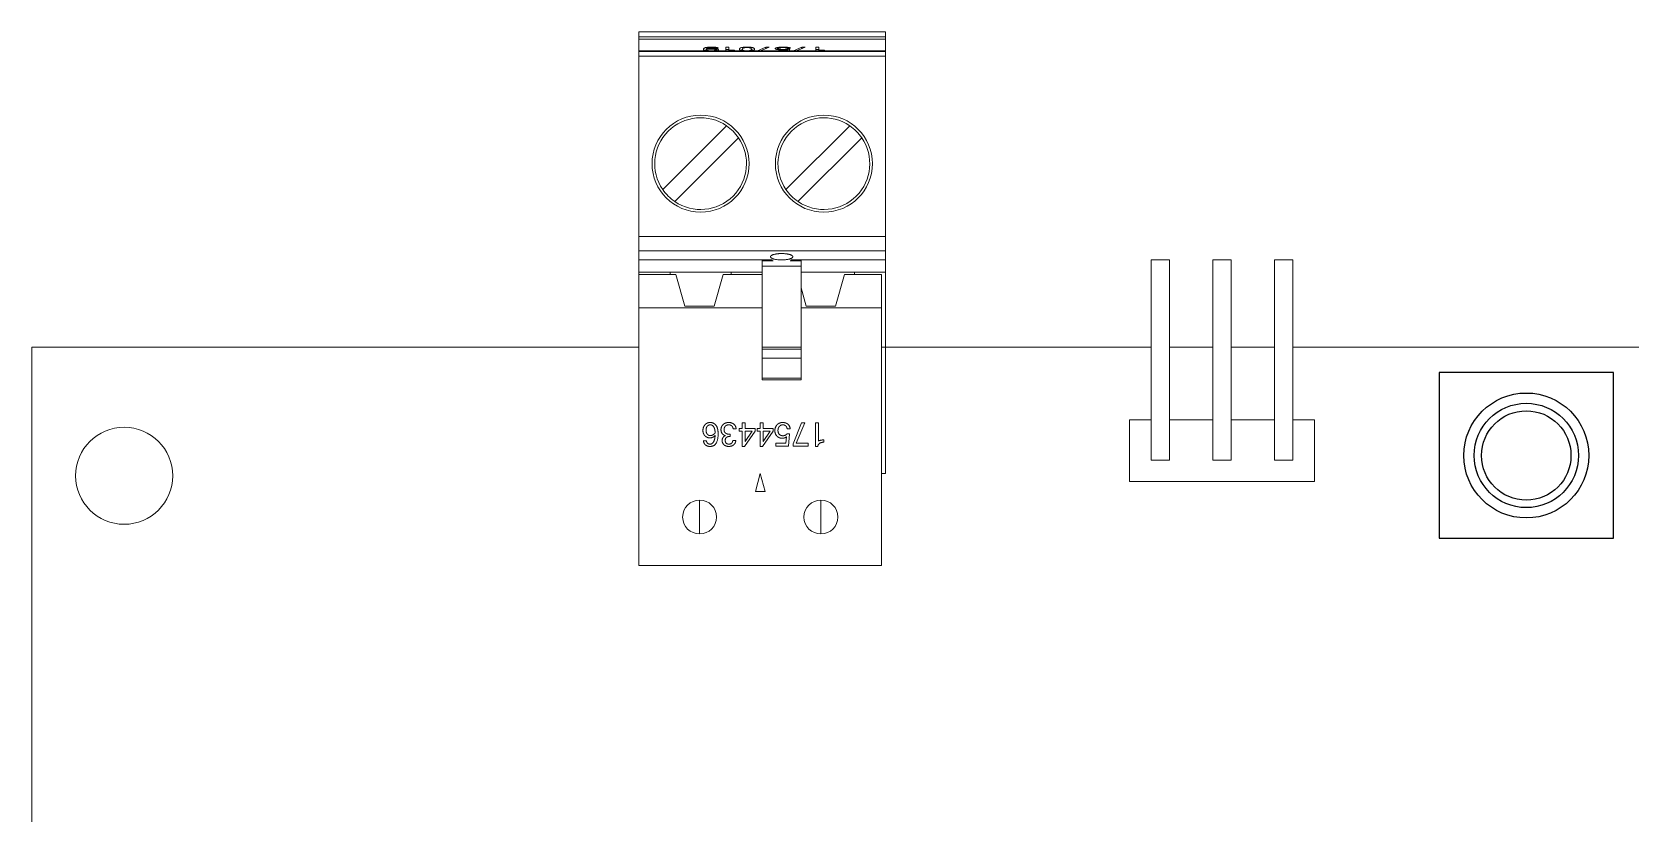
# Model space of a CAD drawing. Header units: millimetres. Extents: x -118 to 1430, y 370 to 641.
# Drawn here: x -71.5 to -5.6, y 534.4 to 566.6 of the extents above; entities that cross this region are included whole.
import ezdxf

# ---------------------------------------------------------------- set-up
doc = ezdxf.new("R2010")
doc.units = ezdxf.units.MM
doc.layers.add('TANGENT EDGES', color=7, linetype='Continuous', lineweight=0)
doc.layers.add('VISIBLE', color=7, linetype='Continuous', lineweight=0)

msp = doc.modelspace()

# ---------------------------------------------------------------- linework, layer by layer
msp.add_lwpolyline([(-13.481, 552.523), (-13.481, 545.692), (-6.297, 545.692), (-6.297, 552.523)], close=True)
for radius in [2.576, 2.151, 1.842]:
    msp.add_circle((-9.889, 549.107), radius)
at = {"layer": 'TANGENT EDGES'}
for p, q in [((-46.455, 566.37), (-36.295, 566.37)), ((-46.455, 565.766), (-36.295, 565.766)), ((-43.621, 565.804), (-43.621, 565.79)), ((-43.462, 565.944), (-43.462, 565.927)), ((-43.458, 565.883), (-43.458, 565.866)), ((-43.349, 565.8), (-43.349, 565.79)), ((-43.281, 565.934), (-43.281, 565.903)), ((-43.257, 565.868), (-43.257, 565.79)), ((-42.143, 565.805), (-42.143, 565.79)), ((-42.006, 565.944), (-42.006, 565.927)), ((-41.869, 565.805), (-41.869, 565.79)), ((-40.751, 565.927), (-40.751, 565.846)), ((-40.657, 565.859), (-40.657, 565.835)), ((-40.515, 565.944), (-40.515, 565.927)), ((-40.512, 565.849), (-40.512, 565.831)), ((-40.308, 565.932), (-40.308, 565.898)), ((-36.295, 565.566), (-46.455, 565.566)), ((-46.455, 558.14), (-36.295, 558.14)), ((-41.375, 557.138), (-40.927, 557.138)), ((-40.223, 557.138), (-39.775, 557.138)), ((-41.375, 553.115), (-39.775, 553.115)), ((-41.375, 552.294), (-39.775, 552.294)), ((-43.955, 547.27), (-43.955, 545.87)), ((-38.955, 545.87), (-38.955, 547.27))]:
    msp.add_line(p, q, dxfattribs=at)
for centre, start, end in [((-43.955, 546.57), 90, 270), ((-43.955, 546.57), 270, 90), ((-38.955, 546.57), 90, 270), ((-38.955, 546.57), 270, 90)]:
    msp.add_arc(centre, 0.7, start, end, dxfattribs=at)
at = {"layer": 'VISIBLE'}
for p, q in [((-46.455, 566.37), (-46.455, 566.57)), ((-46.455, 566.57), (-36.295, 566.57)), ((-46.455, 566.27), (-46.455, 566.37)), ((-36.295, 566.37), (-36.295, 566.57)), ((-36.295, 566.27), (-36.295, 566.37)), ((-46.455, 566.27), (-46.455, 565.79)), ((-46.455, 566.27), (-36.295, 566.27)), ((-36.295, 565.79), (-46.455, 565.79)), ((-46.455, 565.766), (-46.455, 565.79)), ((-46.455, 565.766), (-46.455, 565.566)), ((-43.7, 565.79), (-43.714, 565.793)), ((-43.677, 565.848), (-43.677, 565.79)), ((-43.676, 565.865), (-43.676, 565.849)), ((-43.191, 565.903), (-43.317, 565.903)), ((-43.302, 565.828), (-43.302, 565.79)), ((-42.877, 565.79), (-42.877, 565.941)), ((-42.877, 565.941), (-42.754, 565.941)), ((-42.754, 565.843), (-42.877, 565.843)), ((-42.754, 565.941), (-42.754, 565.811)), ((-42.754, 565.811), (-42.754, 565.79)), ((-42.525, 565.819), (-42.525, 565.803)), ((-42.19, 565.858), (-42.19, 565.79)), ((-41.822, 565.858), (-41.822, 565.79)), ((-41.575, 565.79), (-41.228, 565.941)), ((-41.575, 565.79), (-41.575, 565.79)), ((-41.091, 565.941), (-41.447, 565.795)), ((-41.447, 565.795), (-41.447, 565.79)), ((-41.447, 565.795), (-40.957, 565.795)), ((-41.228, 565.941), (-41.228, 565.885)), ((-41.228, 565.941), (-41.091, 565.941)), ((-40.957, 565.795), (-40.957, 565.79)), ((-40.794, 565.79), (-40.794, 565.795)), ((-40.794, 565.795), (-40.388, 565.795)), ((-40.713, 565.887), (-40.713, 565.84)), ((-40.388, 565.795), (-40.367, 565.841)), ((-40.388, 565.795), (-40.388, 565.79)), ((-40.367, 565.841), (-40.367, 565.79)), ((-40.339, 565.863), (-40.339, 565.79)), ((-40.339, 565.863), (-40.242, 565.863)), ((-40.208, 565.898), (-40.335, 565.898)), ((-40.242, 565.863), (-40.276, 565.79)), ((-40.092, 565.79), (-39.745, 565.941)), ((-40.092, 565.79), (-40.092, 565.79)), ((-39.607, 565.941), (-39.963, 565.795)), ((-39.963, 565.795), (-39.474, 565.795)), ((-39.963, 565.795), (-39.963, 565.79)), ((-39.745, 565.941), (-39.745, 565.885)), ((-39.745, 565.941), (-39.607, 565.941)), ((-39.474, 565.795), (-39.474, 565.79)), ((-39.168, 565.941), (-39.046, 565.941)), ((-39.168, 565.79), (-39.168, 565.941)), ((-39.046, 565.843), (-39.168, 565.843)), ((-39.046, 565.941), (-39.046, 565.811)), ((-39.046, 565.811), (-39.046, 565.79)), ((-38.816, 565.819), (-38.816, 565.803)), ((-36.295, 566.27), (-36.295, 565.79)), ((-36.295, 565.766), (-36.295, 565.79)), ((-36.295, 565.766), (-36.295, 565.566)), ((-46.455, 565.566), (-46.455, 558.14)), ((-36.295, 565.566), (-36.295, 558.14)), ((-42.848, 562.702), (-45.477, 560.073)), ((-40.397, 560.073), (-37.768, 562.702)), ((-44.982, 559.578), (-42.353, 562.207)), ((-37.273, 562.207), (-39.902, 559.578)), ((-46.455, 557.54), (-46.455, 558.14)), ((-36.295, 557.54), (-36.295, 558.14)), ((-46.455, 557.54), (-46.455, 557.17)), ((-36.295, 557.54), (-46.455, 557.54)), ((-40.957, 557.17), (-46.455, 557.17)), ((-46.455, 557.17), (-46.455, 556.67)), ((-41.375, 557.17), (-41.375, 557.138)), ((-36.295, 557.17), (-40.194, 557.17)), ((-39.775, 557.17), (-39.775, 557.138)), ((-36.295, 557.17), (-36.295, 557.54)), ((-36.295, 556.67), (-36.295, 557.17)), ((-25.35, 557.171), (-24.588, 557.171)), ((-25.35, 557.171), (-25.35, 548.919)), ((-24.588, 548.919), (-24.588, 557.171)), ((-22.81, 557.171), (-22.048, 557.171)), ((-22.81, 557.171), (-22.81, 548.919)), ((-22.048, 548.919), (-22.048, 557.171)), ((-20.27, 557.171), (-20.27, 548.919)), ((-20.27, 557.171), (-19.508, 557.171)), ((-19.508, 548.919), (-19.508, 557.171)), ((-46.455, 556.67), (-46.455, 556.57)), ((-45.17, 556.67), (-46.455, 556.67)), ((-44.93, 556.57), (-46.455, 556.57)), ((-46.455, 555.196), (-46.455, 556.57)), ((-45.17, 556.67), (-42.66, 556.67)), ((-45.17, 556.67), (-45.17, 556.57)), ((-44.56, 555.27), (-44.93, 556.57)), ((-43.35, 555.27), (-42.98, 556.57)), ((-41.375, 556.57), (-42.98, 556.57)), ((-41.375, 556.67), (-42.66, 556.67)), ((-42.66, 556.67), (-42.66, 556.57)), ((-41.375, 556.913), (-41.375, 557.138)), ((-41.375, 556.913), (-41.375, 553.485)), ((-41.375, 556.913), (-39.775, 556.913)), ((-39.775, 556.913), (-39.775, 557.138)), ((-39.775, 556.913), (-39.775, 553.485)), ((-39.775, 556.67), (-37.58, 556.67)), ((-38.35, 555.27), (-37.98, 556.57)), ((-36.455, 556.57), (-37.98, 556.57)), ((-37.58, 556.57), (-37.58, 556.67)), ((-36.295, 556.67), (-37.58, 556.67)), ((-36.455, 555.196), (-36.455, 556.57)), ((-36.295, 548.37), (-36.295, 556.67)), ((-39.775, 556.025), (-39.56, 555.27)), ((-46.455, 555.196), (-41.375, 555.196)), ((-46.455, 553.57), (-46.455, 555.196)), ((-44.56, 555.27), (-43.35, 555.27)), ((-39.775, 555.196), (-36.455, 555.196)), ((-39.56, 555.27), (-38.35, 555.27)), ((-36.455, 553.57), (-36.455, 555.196)), ((-71.47, 466.97), (-71.47, 553.57)), ((-71.47, 553.57), (-46.455, 553.57)), ((-71.47, 553.57), (-46.455, 553.57)), ((-46.455, 544.57), (-46.455, 553.57)), ((-41.375, 553.57), (-39.775, 553.57)), ((-41.375, 553.485), (-41.375, 553.115)), ((-41.375, 553.485), (-39.775, 553.485)), ((-39.775, 553.485), (-39.775, 553.115)), ((-36.455, 553.57), (-25.35, 553.57)), ((-36.455, 544.57), (-36.455, 553.57)), ((-24.588, 553.57), (-22.81, 553.57)), ((-24.588, 553.57), (-22.81, 553.57)), ((-22.048, 553.57), (-20.27, 553.57)), ((-22.048, 553.57), (-20.27, 553.57)), ((-19.508, 553.57), (-1.208, 553.57)), ((-41.375, 552.294), (-41.375, 553.115)), ((-39.775, 552.294), (-39.775, 553.115)), ((-41.375, 552.23), (-41.375, 552.294)), ((-41.375, 552.23), (-39.775, 552.23)), ((-39.775, 552.23), (-39.775, 552.294)), ((-26.239, 550.57), (-26.239, 548.03)), ((-25.35, 550.57), (-26.239, 550.57)), ((-22.81, 550.57), (-24.588, 550.57)), ((-20.27, 550.57), (-22.048, 550.57)), ((-18.619, 550.57), (-19.508, 550.57)), ((-18.619, 548.03), (-18.619, 550.57)), ((-42.741, 549.985), (-42.694, 549.985)), ((-42.694, 549.985), (-42.694, 549.89)), ((-42.45, 550.199), (-42.577, 550.199)), ((-42.329, 550.223), (-42.2, 550.223)), ((-42.329, 550.115), (-42.329, 550.223)), ((-42.2, 550.115), (-42.329, 550.115)), ((-42.2, 550.451), (-42.077, 550.451)), ((-42.2, 550.223), (-42.2, 550.451)), ((-42.2, 549.484), (-42.2, 550.115)), ((-41.67, 550.115), (-42.104, 549.484)), ((-42.077, 550.451), (-42.077, 550.223)), ((-42.077, 550.223), (-41.67, 550.223)), ((-42.077, 549.677), (-41.784, 550.115)), ((-42.077, 550.115), (-42.077, 549.677)), ((-41.784, 550.115), (-42.077, 550.115)), ((-41.67, 550.223), (-41.67, 550.115)), ((-41.588, 550.223), (-41.459, 550.223)), ((-41.588, 550.115), (-41.588, 550.223)), ((-41.459, 550.115), (-41.588, 550.115)), ((-41.459, 550.223), (-41.459, 550.451)), ((-41.459, 550.451), (-41.336, 550.451)), ((-41.459, 549.484), (-41.459, 550.115)), ((-40.928, 550.115), (-41.363, 549.484)), ((-41.336, 550.451), (-41.336, 550.223)), ((-41.336, 550.223), (-40.928, 550.223)), ((-41.336, 550.115), (-41.336, 549.677)), ((-41.336, 549.677), (-41.043, 550.115)), ((-41.043, 550.115), (-41.336, 550.115)), ((-40.928, 550.223), (-40.928, 550.115)), ((-40.353, 550), (-40.257, 550)), ((-40.222, 550.2), (-40.349, 550.2)), ((-40.257, 550), (-40.297, 549.496)), ((-40.106, 549.582), (-39.759, 550.451)), ((-39.622, 550.451), (-39.978, 549.609)), ((-39.759, 550.451), (-39.622, 550.451)), ((-39.183, 549.48), (-39.183, 550.451)), ((-39.183, 550.451), (-39.06, 550.451)), ((-39.06, 550.451), (-39.06, 549.7)), ((-43.803, 549.717), (-43.676, 549.717)), ((-42.694, 549.89), (-42.722, 549.89)), ((-42.589, 549.728), (-42.462, 549.728)), ((-42.104, 549.484), (-42.2, 549.484)), ((-41.363, 549.484), (-41.459, 549.484)), ((-40.809, 549.496), (-40.809, 549.609)), ((-40.809, 549.609), (-40.402, 549.609)), ((-40.297, 549.496), (-40.809, 549.496)), ((-40.402, 549.609), (-40.381, 549.874)), ((-40.106, 549.496), (-40.106, 549.582)), ((-39.489, 549.496), (-40.106, 549.496)), ((-39.978, 549.609), (-39.489, 549.609)), ((-39.489, 549.609), (-39.489, 549.496)), ((-39.089, 549.48), (-39.183, 549.48)), ((-38.831, 549.749), (-38.831, 549.653)), ((-25.35, 548.919), (-24.588, 548.919)), ((-22.81, 548.919), (-22.048, 548.919)), ((-20.27, 548.919), (-19.508, 548.919)), ((-41.656, 547.62), (-41.455, 548.37)), ((-41.254, 547.62), (-41.455, 548.37)), ((-36.455, 548.37), (-36.295, 548.37)), ((-26.239, 548.03), (-18.619, 548.03)), ((-41.656, 547.62), (-41.254, 547.62)), ((-36.455, 544.57), (-46.455, 544.57))]:
    msp.add_line(p, q, dxfattribs=at)
msp.add_circle((-67.67, 548.27), 2, dxfattribs=at)
for centre, radius, start, end in [((-43.915, 561.14), 2, 90, 270), ((-43.915, 561.14), 2, 270, 90), ((-38.835, 561.14), 2, 90, 270), ((-38.835, 561.14), 2, 270, 90), ((-43.915, 561.14), 1.891, 135, 214.33655), ((-43.915, 561.14), 1.891, 55.66345, 135), ((-43.915, 561.14), 1.891, 34.33655, 55.66345), ((-38.835, 561.14), 1.891, 135, 214.33655), ((-38.835, 561.14), 1.891, 55.66345, 135), ((-38.835, 561.14), 1.891, 34.33655, 55.66345), ((-43.915, 561.14), 1.891, 315, 34.33655), ((-38.835, 561.14), 1.891, 315, 34.33655), ((-43.915, 561.14), 1.891, 214.33655, 235.66345), ((-43.915, 561.14), 1.891, 235.66345, 315), ((-38.835, 561.14), 1.891, 214.33655, 235.66345), ((-38.835, 561.14), 1.891, 235.66345, 315)]:
    msp.add_arc(centre, radius, start, end, dxfattribs=at)
for points in [[(-43.8, 565.853), (-43.8, 565.944), (-43.462, 565.944)], [(-43.714, 565.793), (-43.8, 565.814), (-43.8, 565.853)], [(-43.758, 565.807), (-43.728, 565.822), (-43.677, 565.831)], [(-43.48, 565.866), (-43.581, 565.866), (-43.677, 565.848)], [(-43.677, 565.848), (-43.675, 565.82), (-43.621, 565.804)], [(-43.612, 565.911), (-43.665, 565.895), (-43.676, 565.865)], [(-43.676, 565.865), (-43.581, 565.883), (-43.458, 565.883)], [(-43.621, 565.804), (-43.579, 565.793), (-43.517, 565.79)], [(-43.47, 565.927), (-43.558, 565.927), (-43.612, 565.911)], [(-43.35, 565.855), (-43.398, 565.866), (-43.48, 565.866)], [(-43.317, 565.903), (-43.333, 565.927), (-43.47, 565.927)], [(-43.462, 565.944), (-43.355, 565.944), (-43.281, 565.934)], [(-43.458, 565.883), (-43.339, 565.883), (-43.257, 565.868)], [(-43.434, 565.79), (-43.383, 565.792), (-43.349, 565.8)], [(-43.302, 565.828), (-43.302, 565.845), (-43.35, 565.855)], [(-43.349, 565.8), (-43.302, 565.811), (-43.302, 565.828)], [(-43.281, 565.934), (-43.206, 565.923), (-43.191, 565.903)], [(-43.257, 565.868), (-43.175, 565.853), (-43.175, 565.829)], [(-43.175, 565.829), (-43.175, 565.806), (-43.251, 565.79)], [(-42.754, 565.811), (-42.68, 565.819), (-42.525, 565.819)], [(-42.525, 565.803), (-42.67, 565.803), (-42.735, 565.79)], [(-42.317, 565.858), (-42.317, 565.944), (-42.006, 565.944)], [(-42.223, 565.79), (-42.317, 565.811), (-42.317, 565.858)], [(-42.279, 565.809), (-42.248, 565.825), (-42.19, 565.834)], [(-42.143, 565.912), (-42.19, 565.897), (-42.19, 565.858)], [(-42.19, 565.858), (-42.19, 565.82), (-42.143, 565.805)], [(-42.006, 565.927), (-42.096, 565.927), (-42.143, 565.912)], [(-42.143, 565.805), (-42.107, 565.793), (-42.046, 565.79)], [(-42.006, 565.944), (-41.695, 565.944), (-41.695, 565.858)], [(-41.869, 565.912), (-41.916, 565.927), (-42.006, 565.927)], [(-41.966, 565.79), (-41.905, 565.793), (-41.869, 565.805)], [(-41.822, 565.858), (-41.822, 565.897), (-41.869, 565.912)], [(-41.869, 565.805), (-41.822, 565.82), (-41.822, 565.858)], [(-41.822, 565.834), (-41.764, 565.825), (-41.733, 565.809)], [(-41.695, 565.858), (-41.695, 565.811), (-41.788, 565.79)], [(-40.84, 565.885), (-40.84, 565.91), (-40.751, 565.927)], [(-40.752, 565.846), (-40.84, 565.86), (-40.84, 565.885)], [(-40.544, 565.831), (-40.663, 565.831), (-40.752, 565.846)], [(-40.751, 565.927), (-40.662, 565.944), (-40.515, 565.944)], [(-40.658, 565.916), (-40.713, 565.904), (-40.713, 565.887)], [(-40.713, 565.887), (-40.713, 565.869), (-40.657, 565.859)], [(-40.515, 565.927), (-40.603, 565.927), (-40.658, 565.916)], [(-40.657, 565.859), (-40.601, 565.849), (-40.512, 565.849)], [(-40.367, 565.841), (-40.437, 565.831), (-40.544, 565.831)], [(-40.515, 565.944), (-40.393, 565.944), (-40.308, 565.932)], [(-40.395, 565.92), (-40.445, 565.927), (-40.515, 565.927)], [(-40.512, 565.849), (-40.41, 565.849), (-40.339, 565.863)], [(-40.335, 565.898), (-40.345, 565.913), (-40.395, 565.92)], [(-40.308, 565.932), (-40.222, 565.921), (-40.208, 565.898)], [(-39.046, 565.811), (-38.972, 565.819), (-38.816, 565.819)], [(-38.816, 565.803), (-38.961, 565.803), (-39.026, 565.79)], [(-43.819, 550.14), (-43.819, 550.276), (-43.737, 550.371)], [(-43.736, 549.919), (-43.819, 550.006), (-43.819, 550.14)], [(-43.737, 550.371), (-43.655, 550.467), (-43.52, 550.467)], [(-43.534, 549.832), (-43.654, 549.832), (-43.736, 549.919)], [(-43.644, 550.307), (-43.692, 550.243), (-43.692, 550.148)], [(-43.692, 550.148), (-43.692, 550.052), (-43.643, 549.99)], [(-43.517, 550.371), (-43.596, 550.371), (-43.644, 550.307)], [(-43.643, 549.99), (-43.595, 549.928), (-43.513, 549.928)], [(-43.317, 549.935), (-43.412, 549.832), (-43.534, 549.832)], [(-43.193, 550.004), (-43.193, 549.48), (-43.53, 549.48)], [(-43.52, 550.467), (-43.365, 550.467), (-43.279, 550.347)], [(-43.373, 550.283), (-43.427, 550.371), (-43.517, 550.371)], [(-43.513, 549.928), (-43.412, 549.928), (-43.316, 550.031)], [(-43.381, 549.669), (-43.327, 549.762), (-43.317, 549.935)], [(-43.316, 550.031), (-43.319, 550.195), (-43.373, 550.283)], [(-43.279, 550.347), (-43.193, 550.228), (-43.193, 550.004)], [(-43.076, 550.169), (-43.076, 550.302), (-42.985, 550.384)], [(-43.029, 550.015), (-43.076, 550.081), (-43.076, 550.169)], [(-42.894, 549.927), (-42.981, 549.949), (-43.029, 550.015)], [(-42.995, 549.843), (-42.962, 549.898), (-42.894, 549.927)], [(-42.985, 550.384), (-42.895, 550.467), (-42.761, 550.467)], [(-42.898, 550.315), (-42.949, 550.26), (-42.949, 550.172)], [(-42.949, 550.172), (-42.949, 550.082), (-42.896, 550.034)], [(-42.761, 550.371), (-42.846, 550.371), (-42.898, 550.315)], [(-42.896, 550.034), (-42.843, 549.985), (-42.741, 549.985)], [(-42.761, 550.467), (-42.626, 550.467), (-42.541, 550.393)], [(-42.625, 550.32), (-42.672, 550.371), (-42.761, 550.371)], [(-42.577, 550.199), (-42.577, 550.269), (-42.625, 550.32)], [(-42.541, 550.393), (-42.456, 550.32), (-42.45, 550.199)], [(-40.855, 550.126), (-40.855, 550.273), (-40.766, 550.37)], [(-40.766, 549.902), (-40.855, 549.986), (-40.855, 550.126)], [(-40.766, 550.37), (-40.677, 550.467), (-40.529, 550.467)], [(-40.558, 549.817), (-40.678, 549.817), (-40.766, 549.902)], [(-40.672, 550.303), (-40.727, 550.236), (-40.727, 550.138)], [(-40.727, 550.138), (-40.727, 550.037), (-40.671, 549.979)], [(-40.529, 550.371), (-40.617, 550.371), (-40.672, 550.303)], [(-40.671, 549.979), (-40.616, 549.921), (-40.526, 549.921)], [(-40.529, 550.467), (-40.408, 550.467), (-40.322, 550.4)], [(-40.409, 550.329), (-40.459, 550.371), (-40.529, 550.371)], [(-40.526, 549.921), (-40.424, 549.921), (-40.353, 550)], [(-40.349, 550.2), (-40.36, 550.287), (-40.409, 550.329)], [(-40.322, 550.4), (-40.236, 550.333), (-40.222, 550.2)], [(-43.712, 549.54), (-43.786, 549.6), (-43.803, 549.717)], [(-43.53, 549.48), (-43.637, 549.48), (-43.712, 549.54)], [(-43.676, 549.717), (-43.66, 549.576), (-43.524, 549.576)], [(-43.524, 549.576), (-43.436, 549.576), (-43.381, 549.669)], [(-43.028, 549.728), (-43.028, 549.789), (-42.995, 549.843)], [(-42.952, 549.549), (-43.028, 549.619), (-43.028, 549.728)], [(-42.749, 549.48), (-42.876, 549.48), (-42.952, 549.549)], [(-42.722, 549.89), (-42.901, 549.89), (-42.901, 549.725)], [(-42.901, 549.725), (-42.901, 549.653), (-42.862, 549.614)], [(-42.862, 549.614), (-42.823, 549.576), (-42.751, 549.576)], [(-42.751, 549.576), (-42.606, 549.576), (-42.589, 549.728)], [(-42.555, 549.543), (-42.634, 549.48), (-42.749, 549.48)], [(-42.462, 549.728), (-42.476, 549.607), (-42.555, 549.543)], [(-40.381, 549.874), (-40.452, 549.817), (-40.558, 549.817)], [(-38.831, 549.653), (-39.055, 549.653), (-39.089, 549.48)], [(-39.06, 549.7), (-38.986, 549.749), (-38.831, 549.749)]]:
    msp.add_open_spline(points, degree=2, dxfattribs=at)
for points, knots in [([(-41.029, 557.284), (-41.031, 557.289), (-41.032, 557.293), (-41.033, 557.297), (-41.034, 557.302), (-41.033, 557.307), (-41.032, 557.312), (-41.03, 557.317), (-41.028, 557.322), (-41.024, 557.328), (-41.021, 557.333), (-41.016, 557.338), (-41.01, 557.343)], [0.6597773, 0.6597773, 0.6597773, 0.6597773, 0.7028642, 0.7028642, 0.7028642, 0.7568669, 0.7568669, 0.7568669, 0.8111794, 0.8111794, 0.8111794, 0.8654371, 0.8654371, 0.8654371, 0.8654371]), ([(-40.575, 557.17), (-40.593, 557.17), (-40.611, 557.171), (-40.629, 557.171), (-40.647, 557.172), (-40.665, 557.173), (-40.682, 557.174), (-40.717, 557.176), (-40.751, 557.18), (-40.783, 557.185), (-40.815, 557.189), (-40.845, 557.195), (-40.873, 557.202), (-40.886, 557.205), (-40.899, 557.209), (-40.911, 557.212), (-40.924, 557.216), (-40.935, 557.22), (-40.946, 557.224), (-40.956, 557.229), (-40.966, 557.233), (-40.975, 557.237), (-40.984, 557.242), (-40.992, 557.247), (-40.998, 557.251), (-41.005, 557.256), (-41.011, 557.261), (-41.016, 557.266), (-41.021, 557.271), (-41.025, 557.276), (-41.028, 557.281), (-41.028, 557.282), (-41.029, 557.283), (-41.029, 557.284)], [0, 0, 0, 0, 0.054, 0.054, 0.054, 0.1081119, 0.1081119, 0.1081119, 0.2160335, 0.2160335, 0.2160335, 0.3239429, 0.3239429, 0.3239429, 0.3778641, 0.3778641, 0.3778641, 0.4319972, 0.4319972, 0.4319972, 0.4862463, 0.4862463, 0.4862463, 0.5402406, 0.5402406, 0.5402406, 0.5943776, 0.5943776, 0.5943776, 0.6487161, 0.6487161, 0.6487161, 0.6597773, 0.6597773, 0.6597773, 0.6597773]), ([(-41.01, 557.343), (-41.007, 557.346), (-41.003, 557.348), (-40.999, 557.351), (-40.995, 557.354), (-40.99, 557.357), (-40.985, 557.36), (-40.981, 557.363), (-40.975, 557.366), (-40.97, 557.368), (-40.964, 557.371), (-40.958, 557.374), (-40.952, 557.376), (-40.946, 557.379), (-40.939, 557.381), (-40.932, 557.384), (-40.926, 557.386), (-40.918, 557.389), (-40.911, 557.391), (-40.896, 557.395), (-40.88, 557.4), (-40.863, 557.404)], [0.8611269, 0.8611269, 0.8611269, 0.8611269, 0.8938324, 0.8938324, 0.8938324, 0.9265792, 0.9265792, 0.9265792, 0.959467, 0.959467, 0.959467, 0.9924119, 0.9924119, 0.9924119, 1.0253249, 1.0253249, 1.0253249, 1.0581198, 1.0581198, 1.0581198, 1.1235306, 1.1235306, 1.1235306, 1.1235306]), ([(-40.863, 557.404), (-40.853, 557.406), (-40.843, 557.408), (-40.832, 557.41), (-40.821, 557.412), (-40.81, 557.414), (-40.799, 557.416), (-40.787, 557.418), (-40.776, 557.42), (-40.764, 557.421), (-40.752, 557.423), (-40.74, 557.424), (-40.728, 557.425), (-40.716, 557.427), (-40.703, 557.428), (-40.691, 557.429), (-40.678, 557.43), (-40.665, 557.43), (-40.653, 557.431), (-40.64, 557.432), (-40.627, 557.432), (-40.614, 557.432), (-40.601, 557.433), (-40.588, 557.433), (-40.575, 557.433)], [1.1221288, 1.1221288, 1.1221288, 1.1221288, 1.1611473, 1.1611473, 1.1611473, 1.2000646, 1.2000646, 1.2000646, 1.2390162, 1.2390162, 1.2390162, 1.2780027, 1.2780027, 1.2780027, 1.316905, 1.316905, 1.316905, 1.3558904, 1.3558904, 1.3558904, 1.394915, 1.394915, 1.394915, 1.4338398, 1.4338398, 1.4338398, 1.4338398]), ([(-40.575, 557.433), (-40.563, 557.433), (-40.551, 557.433), (-40.539, 557.432), (-40.527, 557.432), (-40.515, 557.432), (-40.504, 557.431), (-40.492, 557.431), (-40.48, 557.43), (-40.468, 557.429), (-40.457, 557.428), (-40.445, 557.428), (-40.434, 557.426), (-40.422, 557.425), (-40.411, 557.424), (-40.4, 557.423), (-40.389, 557.422), (-40.378, 557.42), (-40.368, 557.419), (-40.357, 557.417), (-40.347, 557.415), (-40.336, 557.414), (-40.326, 557.412), (-40.316, 557.41), (-40.307, 557.408), (-40.297, 557.406), (-40.287, 557.404), (-40.278, 557.402), (-40.269, 557.399), (-40.26, 557.397), (-40.252, 557.395), (-40.244, 557.392), (-40.235, 557.39), (-40.228, 557.387), (-40.22, 557.385), (-40.212, 557.382), (-40.205, 557.379), (-40.198, 557.376), (-40.191, 557.373), (-40.185, 557.371), (-40.179, 557.368), (-40.173, 557.365), (-40.167, 557.362), (-40.162, 557.358), (-40.157, 557.355), (-40.152, 557.352), (-40.148, 557.349), (-40.144, 557.346), (-40.14, 557.343)], [1.4329539, 1.4329539, 1.4329539, 1.4329539, 1.4688088, 1.4688088, 1.4688088, 1.5047575, 1.5047575, 1.5047575, 1.5406875, 1.5406875, 1.5406875, 1.5764951, 1.5764951, 1.5764951, 1.6123262, 1.6123262, 1.6123262, 1.6481983, 1.6481983, 1.6481983, 1.6840015, 1.6840015, 1.6840015, 1.7198212, 1.7198212, 1.7198212, 1.7556962, 1.7556962, 1.7556962, 1.7915158, 1.7915158, 1.7915158, 1.827353, 1.827353, 1.827353, 1.8633412, 1.8633412, 1.8633412, 1.899371, 1.899371, 1.899371, 1.9353274, 1.9353274, 1.9353274, 1.9711343, 1.9711343, 1.9711343, 2.0070686, 2.0070686, 2.0070686, 2.0070686]), ([(-40.121, 557.284), (-40.121, 557.283), (-40.122, 557.282), (-40.122, 557.281), (-40.125, 557.276), (-40.129, 557.271), (-40.134, 557.266), (-40.139, 557.261), (-40.145, 557.256), (-40.151, 557.251), (-40.158, 557.247), (-40.166, 557.242), (-40.175, 557.237), (-40.184, 557.233), (-40.194, 557.229), (-40.204, 557.224), (-40.215, 557.22), (-40.226, 557.216), (-40.239, 557.212), (-40.251, 557.209), (-40.264, 557.205), (-40.277, 557.202), (-40.291, 557.198), (-40.306, 557.195), (-40.321, 557.192), (-40.328, 557.191), (-40.336, 557.19), (-40.343, 557.188), (-40.351, 557.187), (-40.359, 557.186), (-40.367, 557.185), (-40.383, 557.182), (-40.4, 557.18), (-40.416, 557.178), (-40.425, 557.177), (-40.433, 557.177), (-40.442, 557.176), (-40.451, 557.175), (-40.459, 557.174), (-40.468, 557.174), (-40.486, 557.173), (-40.503, 557.172), (-40.521, 557.171), (-40.539, 557.171), (-40.557, 557.17), (-40.575, 557.17)], [2.2105486, 2.2105486, 2.2105486, 2.2105486, 2.2216247, 2.2216247, 2.2216247, 2.2759317, 2.2759317, 2.2759317, 2.3299268, 2.3299268, 2.3299268, 2.3840773, 2.3840773, 2.3840773, 2.4384124, 2.4384124, 2.4384124, 2.4925399, 2.4925399, 2.4925399, 2.5464815, 2.5464815, 2.5464815, 2.6005234, 2.6005234, 2.6005234, 2.6274693, 2.6274693, 2.6274693, 2.6544262, 2.6544262, 2.6544262, 2.70843, 2.70843, 2.70843, 2.7353823, 2.7353823, 2.7353823, 2.7623324, 2.7623324, 2.7623324, 2.816373, 2.816373, 2.816373, 2.8702953, 2.8702953, 2.8702953, 2.8702953]), ([(-40.14, 557.343), (-40.134, 557.338), (-40.129, 557.333), (-40.126, 557.328), (-40.122, 557.322), (-40.12, 557.317), (-40.118, 557.312), (-40.116, 557.303), (-40.116, 557.294), (-40.121, 557.284)], [2.0048581, 2.0048581, 2.0048581, 2.0048581, 2.0591781, 2.0591781, 2.0591781, 2.1134097, 2.1134097, 2.1134097, 2.2105486, 2.2105486, 2.2105486, 2.2105486])]:
    msp.add_open_spline(points, degree=3, knots=knots, dxfattribs=at)

doc.saveas('drawing.dxf')
